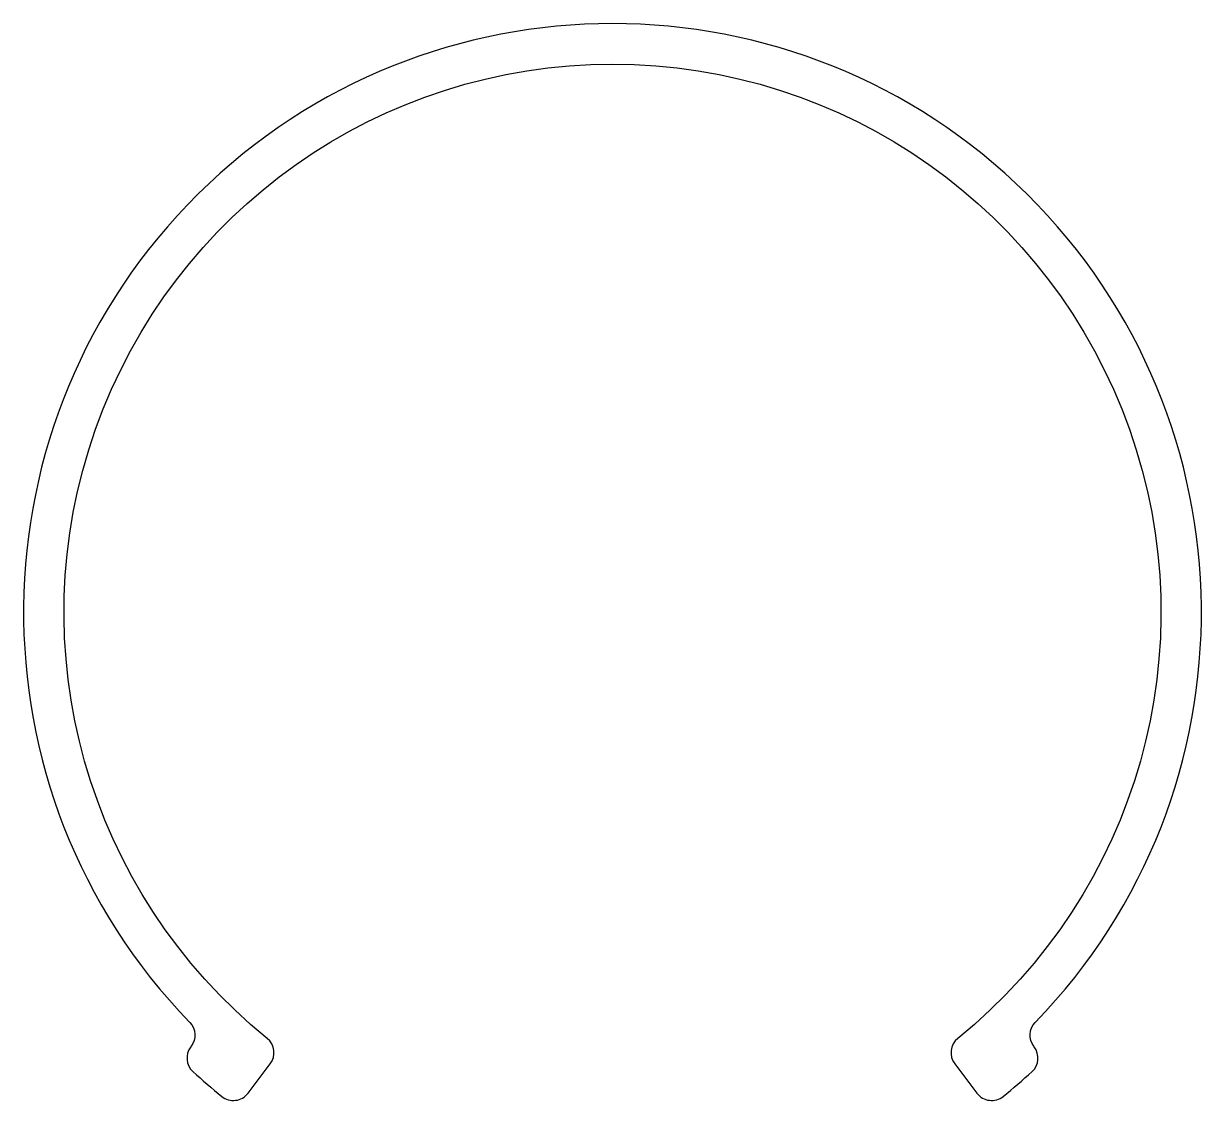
# Model space of a CAD drawing. Extents: x 163.6 to 195.6, y 215.9 to 245.1.
import ezdxf

# ---------------------------------------------------------------- set-up
doc = ezdxf.new("R2010")
doc.units = 0
doc.layers.get('0').update_dxf_attribs({"linetype": 'CONTINUOUS'})

msp = doc.modelspace()

# ---------------------------------------------------------------- linework, layer by layer
msp.add_lwpolyline([(189.55, 216.058, 0.423173), (190.263, 215.971, 0.015276), (191.046, 216.644, 0.387635), (191.107, 217.315), (191.094, 217.333, -0.370334), (191.133, 217.983, 2.363097), (168.164, 217.983, -0.370334), (168.203, 217.333), (168.19, 217.315, 0.387635), (168.251, 216.644, 0.015276), (169.035, 215.971, 0.423173), (169.747, 216.058), (170.351, 216.856, 0.404734), (170.268, 217.546, -2.822392), (189.029, 217.546, 0.404734), (188.946, 216.856)], format="xyb", close=True)

doc.saveas('drawing.dxf')
